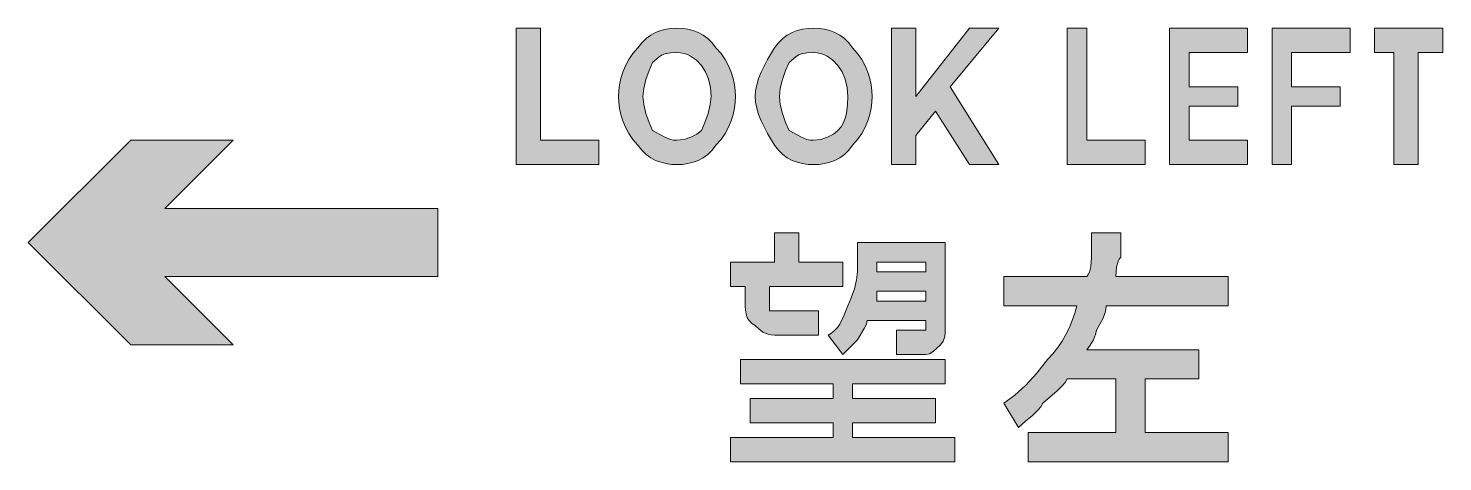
# Model space of a CAD drawing. Header units: metres. Extents: x 26 to 374, y 88 to 195.
import ezdxf

# ---------------------------------------------------------------- set-up
doc = ezdxf.new("R2010")
doc.units = ezdxf.units.M
doc.layers.add('FILL_WHITE_FFFFFF', color=7, linetype='Continuous', true_color=0xffffff)
doc.layers.add('STROKE_WHITE_FFFFFF', color=7, linetype='Continuous', true_color=0xffffff)

msp = doc.modelspace()

# ---------------------------------------------------------------- hatches: boundary and pattern name
at = {"layer": 'FILL_WHITE_FFFFFF', "true_color": 0xffffff}
h = msp.add_hatch(color=7, dxfattribs=at)
h.dxf.hatch_style = 1
h.paths.add_polyline_path([(151.65, 194.85), (151.65, 167.25), (166.05, 167.25), (166.05, 161.25), (145.65, 161.25), (145.65, 194.85), (151.65, 194.85)])
h = msp.add_hatch(color=7, dxfattribs=at)
h.dxf.hatch_style = 1
h.paths.add_polyline_path([(187.93, 194.61), (189.24, 194.28), (190.5, 193.8), (191.71, 193.15), (192.84, 192.32), (193.9, 191.29), (194.85, 190.05), (196.09, 188.65), (197.12, 187.16), (197.95, 185.62), (198.6, 184.05), (199.08, 182.48), (199.41, 180.94), (199.59, 179.45), (199.65, 178.05), (199.59, 176.65), (199.41, 175.16), (199.08, 173.62), (198.6, 172.05), (197.95, 170.48), (197.12, 168.94), (196.09, 167.45), (194.85, 166.05), (193.9, 164.81), (192.84, 163.78), (191.71, 162.95), (190.5, 162.3), (189.24, 161.82), (187.93, 161.49), (186.6, 161.31), (185.25, 161.25), (183.9, 161.31), (182.57, 161.49), (181.26, 161.82), (180, 162.3), (178.79, 162.95), (177.66, 163.78), (176.6, 164.81), (175.65, 166.05), (174.41, 167.45), (173.38, 168.94), (172.55, 170.48), (171.9, 172.05), (171.42, 173.62), (171.09, 175.16), (170.91, 176.65), (170.85, 178.05), (170.91, 179.45), (171.09, 180.94), (171.42, 182.48), (171.9, 184.05), (172.55, 185.62), (173.38, 187.16), (174.41, 188.65), (175.65, 190.05), (176.6, 191.29), (177.66, 192.32), (178.79, 193.15), (180, 193.8), (181.26, 194.28), (182.57, 194.61), (183.9, 194.79), (185.25, 194.85), (186.6, 194.79), (187.93, 194.61)])
h.paths.add_polyline_path([(182.25, 188.55), (181.57, 188.26), (180.86, 187.84), (179.25, 186.45), (178.37, 184.46), (177.6, 182.25), (177.06, 180.04), (176.85, 178.05), (177.06, 176.06), (177.6, 173.85), (178.37, 171.64), (179.25, 169.65), (182.25, 168), (183.64, 167.46), (184.4, 167.3), (185.25, 167.25), (187.03, 167.46), (188.7, 168), (190.14, 168.77), (191.25, 169.65), (192.13, 171.64), (192.9, 173.85), (193.44, 176.06), (193.65, 178.05), (193.49, 180.24), (193.01, 182.27), (192.26, 184.1), (191.25, 185.7), (190.02, 187.01), (188.59, 188.01), (187.81, 188.37), (186.99, 188.63), (186.14, 188.79), (185.25, 188.85), (183.64, 188.81), (182.25, 188.55)], flags=16)
h = msp.add_hatch(color=7, dxfattribs=at)
h.dxf.hatch_style = 1
h.paths.add_polyline_path([(221.53, 194.61), (222.84, 194.28), (224.1, 193.8), (225.31, 193.15), (226.44, 192.32), (227.5, 191.29), (228.45, 190.05), (229.69, 188.65), (230.72, 187.16), (231.55, 185.62), (232.2, 184.05), (232.68, 182.48), (233.01, 180.94), (233.19, 179.45), (233.25, 178.05), (233.19, 176.65), (233.01, 175.16), (232.68, 173.62), (232.2, 172.05), (231.55, 170.48), (230.72, 168.94), (229.69, 167.45), (228.45, 166.05), (227.5, 164.81), (226.44, 163.78), (225.31, 162.95), (224.1, 162.3), (222.84, 161.82), (221.53, 161.49), (220.2, 161.31), (218.85, 161.25), (217.5, 161.31), (216.17, 161.49), (214.86, 161.82), (213.6, 162.3), (212.39, 162.95), (211.26, 163.78), (210.2, 164.81), (209.25, 166.05), (207.49, 168.94), (205.95, 172.05), (205.34, 173.62), (204.86, 175.16), (204.56, 176.65), (204.45, 178.05), (204.56, 179.45), (204.86, 180.94), (205.34, 182.48), (205.95, 184.05), (207.49, 187.16), (209.25, 190.05), (210.2, 191.29), (211.26, 192.32), (212.39, 193.15), (213.6, 193.8), (214.86, 194.28), (216.17, 194.61), (217.5, 194.79), (218.85, 194.85), (220.2, 194.79), (221.53, 194.61)])
h.paths.add_polyline_path([(215.85, 188.55), (215.17, 188.26), (214.46, 187.84), (212.85, 186.45), (211.97, 184.46), (211.2, 182.25), (210.66, 180.04), (210.45, 178.05), (210.66, 176.06), (211.2, 173.85), (211.97, 171.64), (212.85, 169.65), (215.85, 168), (217.24, 167.46), (218, 167.3), (218.85, 167.25), (220.63, 167.46), (222.3, 168), (223.74, 168.77), (224.85, 169.65), (225.64, 170.6), (226.24, 171.64), (226.66, 172.73), (226.95, 173.85), (227.21, 176.06), (227.25, 178.05), (227.09, 180.24), (226.61, 182.27), (225.86, 184.1), (224.85, 185.7), (223.62, 187.01), (222.19, 188.01), (221.41, 188.37), (220.59, 188.63), (219.74, 188.79), (218.85, 188.85), (217.24, 188.81), (215.85, 188.55)], flags=16)
h = msp.add_hatch(color=7, dxfattribs=at)
h.dxf.hatch_style = 1
h.paths.add_polyline_path([(257.25, 194.85), (264.45, 194.85), (252.45, 180.45), (264.45, 161.25), (257.25, 161.25), (248.85, 174.45), (244.05, 168.45), (244.05, 161.25), (238.05, 161.25), (238.05, 194.85), (244.05, 194.85), (244.05, 178.05), (257.25, 194.85)])
h = msp.add_hatch(color=7, dxfattribs=at)
h.dxf.hatch_style = 1
h.paths.add_polyline_path([(286.05, 194.85), (286.05, 167.25), (300.45, 167.25), (300.45, 161.25), (281.25, 161.25), (281.25, 194.85), (286.05, 194.85)])
h = msp.add_hatch(color=7, dxfattribs=at)
h.dxf.hatch_style = 1
h.paths.add_polyline_path([(325.65, 194.85), (325.65, 188.85), (311.25, 188.85), (311.25, 180.45), (323.25, 180.45), (323.25, 175.65), (311.25, 175.65), (311.25, 167.25), (325.65, 167.25), (325.65, 161.25), (306.45, 161.25), (306.45, 194.85), (325.65, 194.85)])
h = msp.add_hatch(color=7, dxfattribs=at)
h.dxf.hatch_style = 1
h.paths.add_polyline_path([(336.45, 175.65), (336.45, 161.25), (331.65, 161.25), (331.65, 194.85), (350.85, 194.85), (350.85, 188.85), (336.45, 188.85), (336.45, 180.45), (348.45, 180.45), (348.45, 175.65), (336.45, 175.65)])
h = msp.add_hatch(color=7, dxfattribs=at)
h.dxf.hatch_style = 1
h.paths.add_polyline_path([(361.65, 188.85), (356.85, 188.85), (356.85, 194.85), (373.65, 194.85), (373.65, 188.85), (367.65, 188.85), (367.65, 161.25), (361.65, 161.25), (361.65, 188.85)])
h = msp.add_hatch(color=7, dxfattribs=at)
h.dxf.hatch_style = 1
h.paths.add_polyline_path([(126.45, 150.45), (126.45, 133.65), (59.25, 133.65), (76.05, 116.85), (50.85, 116.85), (25.65, 142.05), (50.85, 167.25), (76.05, 167.25), (59.25, 150.45), (126.45, 150.45)])
h = msp.add_hatch(color=7, dxfattribs=at)
h.dxf.hatch_style = 1
h.paths.add_polyline_path([(226.05, 137.25), (226.05, 131.25), (208.05, 131.25), (208.05, 126.45), (208.05, 125.25), (209.25, 125.25), (220.05, 125.25), (220.05, 119.25), (209.25, 119.25), (208.4, 119.3), (207.66, 119.46), (206.4, 120), (205.37, 120.77), (204.45, 121.65), (203.66, 122.15), (203.06, 122.74), (202.64, 123.38), (202.35, 124.05), (202.09, 125.36), (202.05, 126.45), (202.05, 131.25), (198.45, 131.25), (198.45, 137.25), (209.25, 137.25), (209.25, 144.45), (215.25, 144.45), (215.25, 137.25), (226.05, 137.25)])
h = msp.add_hatch(color=7, dxfattribs=at)
h.dxf.hatch_style = 1
h.paths.add_polyline_path([(313.65, 115.65), (313.65, 108.45), (300.45, 108.45), (300.45, 95.25), (320.85, 95.25), (320.85, 88.05), (271.65, 88.05), (271.65, 95.25), (293.25, 95.25), (293.25, 108.45), (281.25, 108.45), (280.75, 107.6), (280.14, 106.84), (278.7, 105.45), (277.03, 104.06), (275.25, 102.45), (274.75, 101.6), (274.14, 100.84), (272.7, 99.45), (271.03, 98.06), (269.25, 96.45), (265.65, 102.45), (268.35, 104.47), (271.05, 106.95), (273.75, 109.87), (276.45, 113.25), (277.74, 114.65), (278.93, 116.16), (279.99, 117.74), (280.95, 119.4), (281.79, 121.11), (282.52, 122.87), (283.14, 124.65), (283.65, 126.45), (265.65, 126.45), (265.65, 133.65), (286.05, 133.65), (286.45, 134.15), (286.74, 134.74), (287.1, 136.05), (287.25, 138.45), (287.25, 144.45), (294.45, 144.45), (294.45, 138.45), (294.05, 137.95), (293.76, 137.36), (293.4, 136.05), (293.25, 133.65), (320.85, 133.65), (320.85, 126.45), (290.85, 126.45), (290.8, 125.6), (290.64, 124.84), (290.1, 123.45), (288.45, 120.45), (288.24, 119.36), (287.7, 118.05), (286.93, 116.74), (286.05, 115.65), (313.65, 115.65)])
h = msp.add_hatch(color=7, dxfattribs=at)
h.dxf.hatch_style = 1
h.paths.add_polyline_path([(251.23, 119.55), (251.1, 118.65), (250.74, 117.75), (250.05, 116.85), (248.25, 115.2), (247.35, 114.66), (246.45, 114.45), (239.25, 114.45), (239.25, 120.45), (246.45, 120.45), (246.45, 122.85), (232.05, 122.85), (231.84, 121.93), (231.3, 120.9), (229.65, 118.05), (226.05, 114.45), (222.45, 119.25), (223.3, 119.76), (224.04, 120.37), (224.71, 121.11), (225.3, 121.95), (226.33, 123.97), (227.25, 126.45), (228.13, 128.44), (228.9, 130.65), (229.44, 132.86), (229.65, 134.85), (229.65, 142.05), (251.25, 142.05), (251.25, 120.45), (251.23, 119.55)])
h.paths.add_polyline_path([(234.45, 137.25), (234.45, 134.85), (246.45, 134.85), (246.45, 137.25), (234.45, 137.25)], flags=16)
h.paths.add_polyline_path([(246.45, 130.05), (234.45, 130.05), (234.45, 127.65), (246.45, 127.65), (246.45, 130.05)], flags=16)
h = msp.add_hatch(color=7, dxfattribs=at)
h.dxf.hatch_style = 1
h.paths.add_polyline_path([(248.85, 103.65), (248.85, 97.65), (228.45, 97.65), (228.45, 94.05), (253.65, 94.05), (253.65, 88.05), (198.45, 88.05), (198.45, 94.05), (223.65, 94.05), (223.65, 97.65), (203.25, 97.65), (203.25, 103.65), (223.65, 103.65), (223.65, 107.25), (200.85, 107.25), (200.85, 113.25), (251.25, 113.25), (251.25, 107.25), (228.45, 107.25), (228.45, 103.65), (248.85, 103.65)])

# ---------------------------------------------------------------- linework, layer by layer
at = {"layer": 'FILL_WHITE_FFFFFF', "lineweight": 0, "true_color": 0xffffff}
for points in [[(151.65, 194.85), (151.65, 167.25), (166.05, 167.25), (166.05, 161.25), (145.65, 161.25), (145.65, 194.85)], [(187.93, 194.61), (189.24, 194.28), (190.5, 193.8), (191.71, 193.15), (192.84, 192.32), (193.9, 191.29), (194.85, 190.05), (196.09, 188.65), (197.12, 187.16), (197.95, 185.62), (198.6, 184.05), (199.08, 182.48), (199.41, 180.94), (199.59, 179.45), (199.65, 178.05), (199.59, 176.65), (199.41, 175.16), (199.08, 173.62), (198.6, 172.05), (197.95, 170.48), (197.12, 168.94), (196.09, 167.45), (194.85, 166.05), (193.9, 164.81), (192.84, 163.78), (191.71, 162.95), (190.5, 162.3), (189.24, 161.82), (187.93, 161.49), (186.6, 161.31), (185.25, 161.25), (183.9, 161.31), (182.57, 161.49), (181.26, 161.82), (180, 162.3), (178.79, 162.95), (177.66, 163.78), (176.6, 164.81), (175.65, 166.05), (174.41, 167.45), (173.38, 168.94), (172.55, 170.48), (171.9, 172.05), (171.42, 173.62), (171.09, 175.16), (170.91, 176.65), (170.85, 178.05), (170.91, 179.45), (171.09, 180.94), (171.42, 182.48), (171.9, 184.05), (172.55, 185.62), (173.38, 187.16), (174.41, 188.65), (175.65, 190.05), (176.6, 191.29), (177.66, 192.32), (178.79, 193.15), (180, 193.8), (181.26, 194.28), (182.57, 194.61), (183.9, 194.79), (185.25, 194.85), (186.6, 194.79)], [(221.53, 194.61), (222.84, 194.28), (224.1, 193.8), (225.31, 193.15), (226.44, 192.32), (227.5, 191.29), (228.45, 190.05), (229.69, 188.65), (230.72, 187.16), (231.55, 185.62), (232.2, 184.05), (232.68, 182.48), (233.01, 180.94), (233.19, 179.45), (233.25, 178.05), (233.19, 176.65), (233.01, 175.16), (232.68, 173.62), (232.2, 172.05), (231.55, 170.48), (230.72, 168.94), (229.69, 167.45), (228.45, 166.05), (227.5, 164.81), (226.44, 163.78), (225.31, 162.95), (224.1, 162.3), (222.84, 161.82), (221.53, 161.49), (220.2, 161.31), (218.85, 161.25), (217.5, 161.31), (216.17, 161.49), (214.86, 161.82), (213.6, 162.3), (212.39, 162.95), (211.26, 163.78), (210.2, 164.81), (209.25, 166.05), (207.49, 168.94), (205.95, 172.05), (205.34, 173.62), (204.86, 175.16), (204.56, 176.65), (204.45, 178.05), (204.56, 179.45), (204.86, 180.94), (205.34, 182.48), (205.95, 184.05), (207.49, 187.16), (209.25, 190.05), (210.2, 191.29), (211.26, 192.32), (212.39, 193.15), (213.6, 193.8), (214.86, 194.28), (216.17, 194.61), (217.5, 194.79), (218.85, 194.85), (220.2, 194.79)], [(257.25, 194.85), (264.45, 194.85), (252.45, 180.45), (264.45, 161.25), (257.25, 161.25), (248.85, 174.45), (244.05, 168.45), (244.05, 161.25), (238.05, 161.25), (238.05, 194.85), (244.05, 194.85), (244.05, 178.05)], [(286.05, 194.85), (286.05, 167.25), (300.45, 167.25), (300.45, 161.25), (281.25, 161.25), (281.25, 194.85)], [(325.65, 194.85), (325.65, 188.85), (311.25, 188.85), (311.25, 180.45), (323.25, 180.45), (323.25, 175.65), (311.25, 175.65), (311.25, 167.25), (325.65, 167.25), (325.65, 161.25), (306.45, 161.25), (306.45, 194.85)], [(336.45, 175.65), (336.45, 161.25), (331.65, 161.25), (331.65, 194.85), (350.85, 194.85), (350.85, 188.85), (336.45, 188.85), (336.45, 180.45), (348.45, 180.45), (348.45, 175.65)], [(361.65, 188.85), (356.85, 188.85), (356.85, 194.85), (373.65, 194.85), (373.65, 188.85), (367.65, 188.85), (367.65, 161.25), (361.65, 161.25)], [(182.25, 188.55), (181.57, 188.26), (180.86, 187.84), (179.25, 186.45), (178.37, 184.46), (177.6, 182.25), (177.06, 180.04), (176.85, 178.05), (177.06, 176.06), (177.6, 173.85), (178.37, 171.64), (179.25, 169.65), (182.25, 168), (183.64, 167.46), (184.4, 167.3), (185.25, 167.25), (187.03, 167.46), (188.7, 168), (190.14, 168.77), (191.25, 169.65), (192.13, 171.64), (192.9, 173.85), (193.44, 176.06), (193.65, 178.05), (193.49, 180.24), (193.01, 182.27), (192.26, 184.1), (191.25, 185.7), (190.02, 187.01), (188.59, 188.01), (187.81, 188.37), (186.99, 188.63), (186.14, 188.79), (185.25, 188.85), (183.64, 188.81)], [(215.85, 188.55), (215.17, 188.26), (214.46, 187.84), (212.85, 186.45), (211.97, 184.46), (211.2, 182.25), (210.66, 180.04), (210.45, 178.05), (210.66, 176.06), (211.2, 173.85), (211.97, 171.64), (212.85, 169.65), (215.85, 168), (217.24, 167.46), (218, 167.3), (218.85, 167.25), (220.63, 167.46), (222.3, 168), (223.74, 168.77), (224.85, 169.65), (225.64, 170.6), (226.24, 171.64), (226.66, 172.73), (226.95, 173.85), (227.21, 176.06), (227.25, 178.05), (227.09, 180.24), (226.61, 182.27), (225.86, 184.1), (224.85, 185.7), (223.62, 187.01), (222.19, 188.01), (221.41, 188.37), (220.59, 188.63), (219.74, 188.79), (218.85, 188.85), (217.24, 188.81)], [(126.45, 150.45), (126.45, 133.65), (59.25, 133.65), (76.05, 116.85), (50.85, 116.85), (25.65, 142.05), (50.85, 167.25), (76.05, 167.25), (59.25, 150.45)], [(226.05, 137.25), (226.05, 131.25), (208.05, 131.25), (208.05, 126.45), (208.05, 125.25), (209.25, 125.25), (220.05, 125.25), (220.05, 119.25), (209.25, 119.25), (208.4, 119.3), (207.66, 119.46), (206.4, 120), (205.37, 120.77), (204.45, 121.65), (203.66, 122.15), (203.06, 122.74), (202.64, 123.38), (202.35, 124.05), (202.09, 125.36), (202.05, 126.45), (202.05, 131.25), (198.45, 131.25), (198.45, 137.25), (209.25, 137.25), (209.25, 144.45), (215.25, 144.45), (215.25, 137.25)], [(313.65, 115.65), (313.65, 108.45), (300.45, 108.45), (300.45, 95.25), (320.85, 95.25), (320.85, 88.05), (271.65, 88.05), (271.65, 95.25), (293.25, 95.25), (293.25, 108.45), (281.25, 108.45), (280.75, 107.6), (280.14, 106.84), (278.7, 105.45), (277.03, 104.06), (275.25, 102.45), (274.75, 101.6), (274.14, 100.84), (272.7, 99.45), (271.03, 98.06), (269.25, 96.45), (265.65, 102.45), (268.35, 104.47), (271.05, 106.95), (273.75, 109.87), (276.45, 113.25), (277.74, 114.65), (278.93, 116.16), (279.99, 117.74), (280.95, 119.4), (281.79, 121.11), (282.52, 122.87), (283.14, 124.65), (283.65, 126.45), (265.65, 126.45), (265.65, 133.65), (286.05, 133.65), (286.45, 134.15), (286.74, 134.74), (287.1, 136.05), (287.25, 138.45), (287.25, 144.45), (294.45, 144.45), (294.45, 138.45), (294.05, 137.95), (293.76, 137.36), (293.4, 136.05), (293.25, 133.65), (320.85, 133.65), (320.85, 126.45), (290.85, 126.45), (290.8, 125.6), (290.64, 124.84), (290.1, 123.45), (288.45, 120.45), (288.24, 119.36), (287.7, 118.05), (286.93, 116.74), (286.05, 115.65)], [(251.23, 119.55), (251.1, 118.65), (250.74, 117.75), (250.05, 116.85), (248.25, 115.2), (247.35, 114.66), (246.45, 114.45), (239.25, 114.45), (239.25, 120.45), (246.45, 120.45), (246.45, 122.85), (232.05, 122.85), (231.84, 121.93), (231.3, 120.9), (229.65, 118.05), (226.05, 114.45), (222.45, 119.25), (223.3, 119.76), (224.04, 120.37), (224.71, 121.11), (225.3, 121.95), (226.33, 123.97), (227.25, 126.45), (228.13, 128.44), (228.9, 130.65), (229.44, 132.86), (229.65, 134.85), (229.65, 142.05), (251.25, 142.05), (251.25, 120.45)], [(234.45, 137.25), (234.45, 134.85), (246.45, 134.85), (246.45, 137.25)], [(246.45, 130.05), (234.45, 130.05), (234.45, 127.65), (246.45, 127.65)], [(248.85, 103.65), (248.85, 97.65), (228.45, 97.65), (228.45, 94.05), (253.65, 94.05), (253.65, 88.05), (198.45, 88.05), (198.45, 94.05), (223.65, 94.05), (223.65, 97.65), (203.25, 97.65), (203.25, 103.65), (223.65, 103.65), (223.65, 107.25), (200.85, 107.25), (200.85, 113.25), (251.25, 113.25), (251.25, 107.25), (228.45, 107.25), (228.45, 103.65)]]:
    msp.add_lwpolyline(points, close=True, dxfattribs=at)
at = {"layer": 'STROKE_WHITE_FFFFFF', "lineweight": 0, "true_color": 0xffffff}
msp.add_lwpolyline([(198.45, 88.05), (253.65, 88.05)], dxfattribs=at)
msp.add_lwpolyline([(198.45, 88.05), (253.65, 88.05)], dxfattribs=at)

doc.saveas('drawing.dxf')
